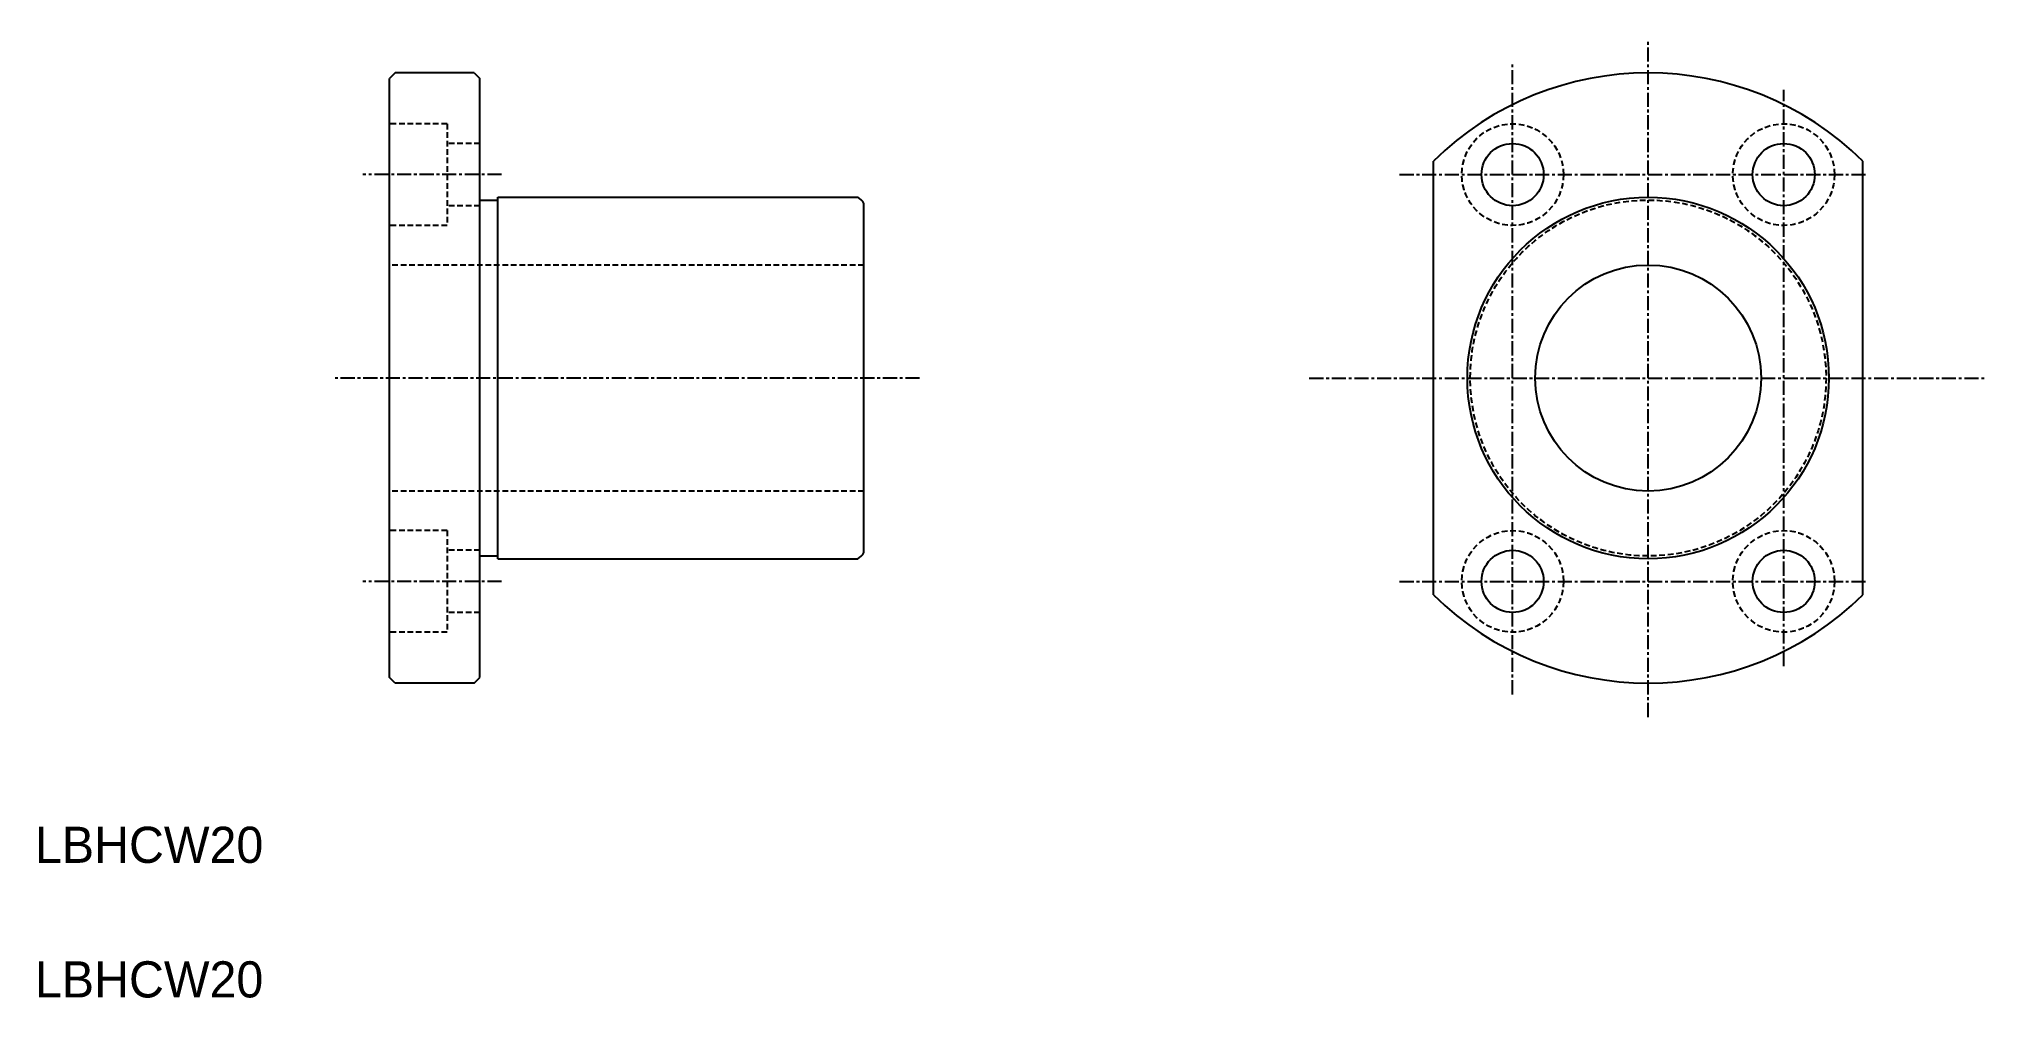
# Model space of a CAD drawing. Extents: x 227 to 400, y 129 to 214.
import ezdxf

# ---------------------------------------------------------------- set-up
doc = ezdxf.new("R2010")
doc.units = 0
doc.linetypes.add('CENTER', pattern=[2, 1.25, -0.25, 0.25, -0.25])
doc.linetypes.add('DASHED', pattern=[0.75, 0.5, -0.25])
doc.layers.get('0').update_dxf_attribs({"linetype": 'CONTINUOUS'})
doc.layers.add('CENTER', color=1, linetype='CENTER')

msp = doc.modelspace()

# ---------------------------------------------------------------- linework, layer by layer
at = {"color": 7, "linetype": 'CONTINUOUS'}
for p, q in [((258.8, 211.24), (258.3, 210.74)), ((258.3, 157.74), (258.3, 210.74)), ((265.8, 211.24), (258.8, 211.24)), ((265.8, 211.24), (266.3, 210.74)), ((266.3, 157.74), (266.3, 210.74)), ((350.72, 165.06), (350.72, 203.43)), ((388.72, 165.06), (388.72, 203.43)), ((267.9, 200.24), (299.76, 200.24)), ((267.9, 168.24), (267.9, 200.24)), ((266.3, 199.99), (267.9, 199.99)), ((300.3, 168.79), (300.3, 199.7)), ((266.3, 168.49), (267.9, 168.49)), ((267.9, 168.24), (299.76, 168.24)), ((274.43, 168.24), (274.43, 168.24)), ((282.55, 168.24), (282.55, 168.24)), ((258.8, 157.24), (258.3, 157.74)), ((265.8, 157.24), (258.8, 157.24)), ((265.8, 157.24), (266.3, 157.74))]:
    msp.add_line(p, q, dxfattribs=at)
at = {"color": 3, "linetype": 'DASHED'}
for p, q in [((263.4, 206.74), (258.3, 206.74)), ((263.4, 206.74), (263.4, 197.74)), ((266.3, 204.99), (263.4, 204.99)), ((266.3, 199.49), (263.4, 199.49)), ((263.4, 197.74), (258.3, 197.74)), ((300.3, 194.24), (258.3, 194.24)), ((300.3, 174.24), (258.3, 174.24)), ((263.4, 170.74), (258.3, 170.74)), ((263.4, 170.74), (263.4, 161.74)), ((266.3, 168.99), (263.4, 168.99)), ((266.3, 163.49), (263.4, 163.49)), ((263.4, 161.74), (258.3, 161.74))]:
    msp.add_line(p, q, dxfattribs=at)
for centre, radius in [((357.72, 202.24), 4.5), ((381.72, 202.24), 4.5), ((369.72, 184.24), 15.75), ((357.72, 166.24), 4.5), ((381.72, 166.24), 4.5)]:
    msp.add_circle(centre, radius, dxfattribs=at)
at = {"color": 7, "linetype": 'CONTINUOUS'}
for centre, radius in [((357.72, 202.24), 2.75), ((381.72, 202.24), 2.75), ((369.72, 184.24), 16), ((369.72, 184.24), 10), ((357.72, 166.24), 2.75), ((381.72, 166.24), 2.75)]:
    msp.add_circle(centre, radius, dxfattribs=at)
for centre, radius, start, end in [((369.72, 184.24), 27, 45.2751, 134.7249), ((299.15, 199.09), 1.3, 27.7958, 62.2042), ((299.15, 169.39), 1.3, 297.7958, 332.2042), ((369.72, 184.24), 27, 225.2751, 314.7249)]:
    msp.add_arc(centre, radius, start, end, dxfattribs=at)
at = {"layer": 'CENTER', "color": 1, "linetype": 'CENTER'}
for p, q in [((369.72, 154.24), (369.72, 214.24)), ((357.72, 156.24), (357.72, 212.24)), ((381.72, 158.74), (381.72, 209.74)), ((268.22, 202.24), (255.95, 202.24)), ((347.72, 202.24), (389.22, 202.24)), ((305.23, 184.24), (253.4, 184.24)), ((339.72, 184.24), (399.72, 184.24)), ((268.22, 166.24), (255.95, 166.24)), ((347.72, 166.24), (389.22, 166.24))]:
    msp.add_line(p, q, dxfattribs=at)

# ---------------------------------------------------------------- texts
at = {"color": 7, "linetype": 'CONTINUOUS'}
for p in [(226.92, 141.33), (226.92, 129.42)]:
    msp.add_text('LBHCW20', height=3.2, dxfattribs=at).set_placement(p)

doc.saveas('drawing.dxf')
